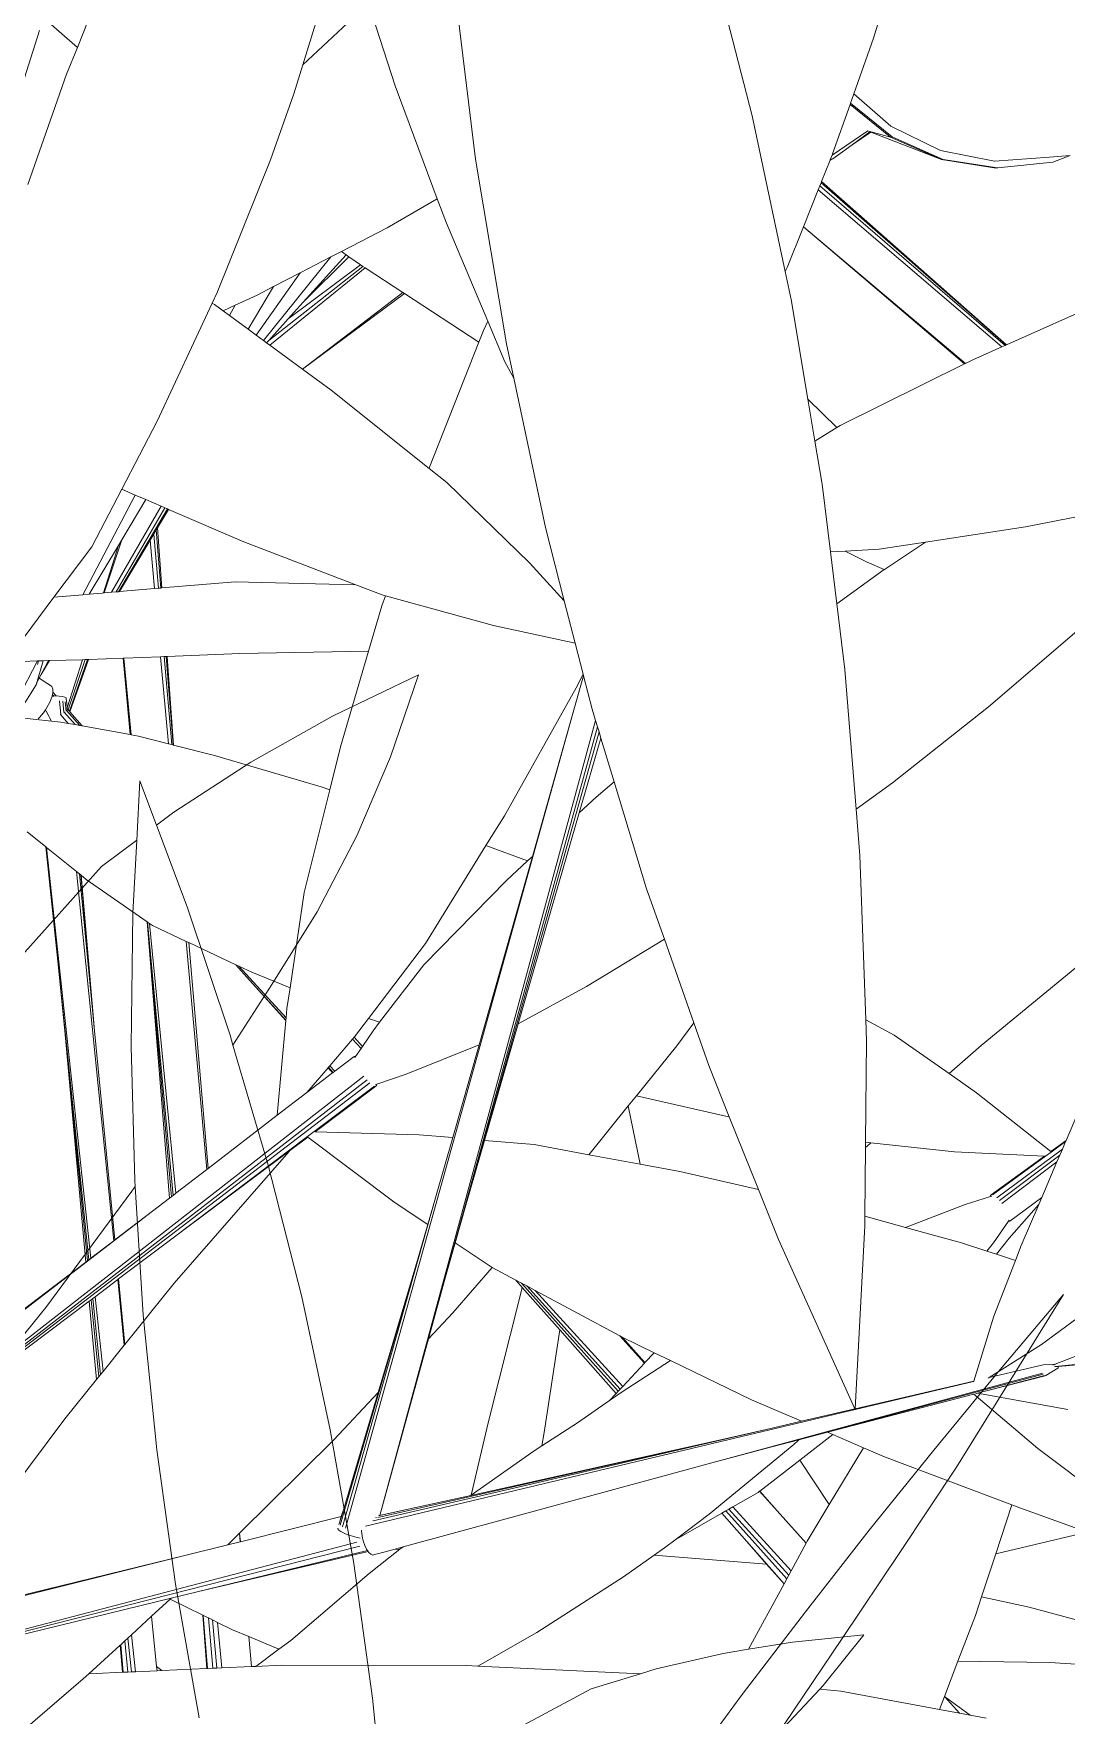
# Model space of a CAD drawing. Header units: millimetres. Extents: x 18 to 174501, y 22 to 24571.
# Drawn here: x 22362 to 22470.7, y 5864.1 to 6041.1 of the extents above; entities that cross this region are included whole.
import ezdxf

# ---------------------------------------------------------------- set-up
doc = ezdxf.new("R2010")
doc.units = ezdxf.units.MM
doc.header["$MEASUREMENT"] = 0
doc.layers.add('Edges', color=7, linetype='Continuous', lineweight=18)

# ---------------------------------------------------------------- blocks, each defined once
blk = doc.blocks.new('BAMBOOPLAN')
at = {"layer": 'Edges'}
for p, q in [((-0.8559, 13.1692), (-0.9579, 13.068)), ((-0.8559, 13.1692), (-0.8553, 13.0391)), ((-0.9579, 13.068), (-1.0515, 12.9628)), ((-0.8553, 13.0391), (-0.8646, 12.9102)), ((-1.0515, 12.9628), (-1.1363, 12.8538)), ((-0.8646, 12.9102), (-0.8837, 12.7826)), ((-1.2001, 12.8817), (-1.1753, 12.796)), ((-1.2001, 12.8817), (-1.1545, 12.8268)), ((-1.1363, 12.8538), (-1.1545, 12.8268)), ((-1.1545, 12.8268), (-1.0708, 12.7259)), ((-1.1753, 12.796), (-1.2122, 12.7413)), ((-1.1753, 12.796), (-1.1448, 12.6904)), ((-0.8837, 12.7826), (-0.9125, 12.6568)), ((-1.2122, 12.7413), (-1.2841, 12.5703)), ((-1.0708, 12.7259), (-0.947, 12.5647)), ((-1.1448, 12.6904), (-1.0817, 12.5001)), ((-0.9125, 12.6568), (-0.9379, 12.5518)), ((0.2975, 12.3068), (0.3646, 12.6047)), ((0.3646, 12.6047), (0.3099, 12.4635)), ((-0.947, 12.5647), (-0.9379, 12.5518)), ((-0.9379, 12.5518), (-0.8289, 12.3985)), ((-1.0817, 12.5001), (-1.011, 12.3112)), ((0.3099, 12.4635), (0.2564, 12.32)), ((-0.8289, 12.3985), (-0.7168, 12.2278)), ((0.2564, 12.32), (0.2042, 12.1744)), ((-1.01, 12.2949), (-1.0751, 12.0874)), ((-1.011, 12.3112), (-1.0076, 12.303)), ((-1.0076, 12.303), (-1.01, 12.2949)), ((-1.0076, 12.303), (-0.9329, 12.1242)), ((0.2975, 12.3068), (0.2585, 12.1577)), ((-0.7168, 12.2278), (-0.611, 12.0529)), ((0.2042, 12.1744), (0.1535, 12.0272)), ((0.2585, 12.1577), (0.2189, 12.0075)), ((-0.9329, 12.1242), (-0.8475, 11.9396)), ((-1.0751, 12.0874), (-1.1162, 11.9745)), ((-0.611, 12.0529), (-0.5118, 11.8743)), ((0.1535, 12.0272), (0.1044, 11.8786)), ((0.2189, 12.0075), (0.1787, 11.8566)), ((-0.8475, 11.9396), (-0.7551, 11.7577)), ((-0.5118, 11.8743), (-0.4194, 11.6924)), ((0.1044, 11.8786), (0.057, 11.729)), ((-0.7551, 11.7577), (-0.6558, 11.5791)), ((-0.4194, 11.6924), (-0.334, 11.5077)), ((4.5344, -0.2696), (4.5375, -0.3617)), ((4.4034, -0.5315), (4.2765, -0.3395)), ((4.5375, -0.3617), (4.5368, -0.4501)), ((4.5368, -0.4521), (4.5367, -0.4653)), ((4.5368, -0.4501), (4.6055, -0.478)), ((4.5368, -0.4501), (4.5368, -0.4521)), ((4.7699, -0.4767), (4.846, -0.4442)), ((4.7779, -0.485), (4.8533, -0.4495)), ((4.846, -0.4442), (4.8743, -0.4317)), ((4.8533, -0.4495), (4.8743, -0.4317)), ((4.0315, -0.7287), (3.908, -0.4764)), ((4.5367, -0.4671), (4.5361, -0.5459)), ((4.5367, -0.4653), (4.6127, -0.4927)), ((4.5367, -0.4653), (4.5367, -0.4671)), ((4.5367, -0.4671), (4.6104, -0.4937)), ((4.6055, -0.478), (4.6878, -0.4883)), ((4.6878, -0.4883), (4.7699, -0.4767)), ((4.7699, -0.4767), (4.7692, -0.477)), ((4.536, -0.5482), (4.5748, -0.4963)), ((4.5593, -0.5236), (4.5797, -0.4965)), ((4.5593, -0.5236), (4.5781, -0.4966)), ((4.5748, -0.4963), (4.5785, -0.4961)), ((4.5782, -0.4965), (4.5748, -0.4963)), ((4.5781, -0.4966), (4.5783, -0.4965)), ((4.5781, -0.4966), (4.5782, -0.4965)), ((4.5782, -0.4965), (4.5785, -0.4961)), ((4.5783, -0.4965), (4.5782, -0.4965)), ((4.5783, -0.4965), (4.579, -0.496)), ((4.5797, -0.4965), (4.5783, -0.4965)), ((4.5785, -0.4961), (4.579, -0.496)), ((4.579, -0.496), (4.5801, -0.496)), ((4.5797, -0.4965), (4.5801, -0.496)), ((4.6935, -0.5007), (4.5797, -0.4965)), ((4.5801, -0.496), (4.6104, -0.4937)), ((4.6104, -0.4937), (4.6935, -0.5007)), ((4.6127, -0.4927), (4.6958, -0.4998)), ((4.6935, -0.5007), (4.7755, -0.486)), ((4.6958, -0.4998), (4.7774, -0.4851)), ((4.7755, -0.486), (4.7779, -0.485)), ((4.7755, -0.486), (4.7774, -0.4851)), ((4.7774, -0.4851), (4.7779, -0.485)), ((4.5388, -0.5532), (4.5593, -0.5236)), ((4.5267, -0.7365), (4.4034, -0.5315)), ((4.536, -0.5482), (4.5356, -0.5558)), ((4.5356, -0.5558), (4.5378, -0.554)), ((4.5356, -0.5564), (4.5368, -0.5554)), ((4.5356, -0.5558), (4.5356, -0.5564)), ((4.5361, -0.5459), (4.536, -0.5482)), ((4.5368, -0.5554), (4.5378, -0.554)), ((4.5378, -0.554), (4.5388, -0.5532)), ((3.8029, -0.5601), (3.8811, -0.664)), ((4.5356, -0.5564), (4.534, -0.5906)), ((3.7396, -0.6793), (3.7374, -0.6064)), ((3.7396, -0.6793), (3.7878, -0.5885)), ((4.5333, -0.6043), (4.5305, -0.6639)), ((4.5336, -0.5976), (4.5333, -0.6043)), ((4.8713, -0.7373), (4.5333, -0.6043)), ((4.5339, -0.593), (4.5336, -0.5976)), ((4.8753, -0.7336), (4.5336, -0.5976)), ((4.534, -0.5906), (4.5339, -0.593)), ((4.5339, -0.593), (4.8766, -0.7324)), ((4.534, -0.5906), (4.877, -0.732)), ((4.9959, -0.621), (4.877, -0.732)), ((3.7409, -0.7249), (3.7396, -0.6793)), ((3.8811, -0.664), (3.9964, -0.8037)), ((4.5304, -0.6642), (4.5273, -0.7296)), ((4.5305, -0.6639), (4.5304, -0.6642)), ((4.5304, -0.6642), (4.8267, -0.7798)), ((4.5305, -0.6639), (4.8279, -0.7785)), ((3.4109, -0.7652), (3.414, -0.7011)), ((3.7402, -0.8301), (3.7409, -0.7249)), ((4.166, -0.976), (4.0315, -0.7287)), ((4.5273, -0.7296), (4.5267, -0.7365)), ((4.8766, -0.7324), (4.8753, -0.7336)), ((4.877, -0.732), (4.8766, -0.7324)), ((3.3481, -0.7398), (3.4109, -0.7652)), ((4.5486, -0.7731), (4.5267, -0.7365)), ((4.8713, -0.7373), (4.8363, -0.77)), ((4.8753, -0.7336), (4.8713, -0.7373)), ((3.3486, -0.7594), (3.3538, -0.9725)), ((3.4087, -0.8086), (3.4109, -0.7652)), ((4.6214, -0.9069), (4.5486, -0.7731)), ((4.8267, -0.7798), (4.68, -0.9286)), ((4.8279, -0.7785), (4.8267, -0.7798)), ((4.8363, -0.77), (4.8279, -0.7785)), ((3.4076, -0.984), (3.4087, -0.8086)), ((3.9393, -0.8695), (3.9964, -0.8037)), ((3.9964, -0.8037), (4.0214, -0.834)), ((3.7296, -1.0451), (3.7402, -0.8301)), ((4.0214, -0.834), (4.128, -0.9527)), ((3.8859, -0.9256), (3.9393, -0.8695)), ((5.181, -0.8727), (4.9931, -0.9815)), ((4.6214, -0.9069), (4.6765, -0.9329)), ((4.652, -0.9631), (4.6214, -0.9069)), ((3.8435, -1.0473), (3.9199, -0.9352)), ((3.8943, -0.928), (3.8566, -1.0166)), ((3.8992, -0.9294), (3.8566, -1.0166)), ((3.8738, -0.9383), (3.8859, -0.9256)), ((3.8859, -0.9256), (3.8943, -0.928)), ((3.8943, -0.928), (3.8992, -0.9294)), ((3.8992, -0.9294), (3.912, -0.9332)), ((3.912, -0.9332), (3.9199, -0.9352)), ((3.9199, -0.9352), (3.924, -0.9362)), ((4.6765, -0.9329), (4.652, -0.9631)), ((4.68, -0.9286), (4.6765, -0.9329)), ((3.8738, -0.9383), (3.8192, -1.0904)), ((3.924, -0.9362), (3.8263, -1.0877)), ((3.9278, -0.9372), (3.8304, -1.0938)), ((3.8377, -0.9763), (3.8738, -0.9383)), ((3.8882, -1.1118), (3.9932, -0.9537)), ((3.8884, -1.1118), (3.9962, -0.9544)), ((3.924, -0.9362), (3.9278, -0.9372)), ((3.9278, -0.9372), (3.9932, -0.9537)), ((3.9932, -0.9537), (3.9962, -0.9544)), ((3.9962, -0.9544), (4.1258, -0.9872)), ((4.128, -0.9527), (4.1266, -0.9685)), ((4.128, -0.9527), (4.1724, -1.0022)), ((3.8377, -0.9763), (3.8058, -1.0862)), ((3.8067, -1.0089), (3.8377, -0.9763)), ((4.1266, -0.9685), (4.1258, -0.9872)), ((4.1932, -1.0213), (4.166, -0.976)), ((4.6832, -1.0204), (4.652, -0.9631)), ((4.9931, -0.9815), (4.8585, -1.0522)), ((3.7876, -1.029), (3.8067, -1.0089)), ((3.7914, -1.0817), (3.8067, -1.0089)), ((4.1258, -0.9872), (4.117, -1.189)), ((4.1724, -1.0022), (4.1932, -1.0213)), ((3.7613, -1.0542), (3.7876, -1.029)), ((3.8566, -1.0166), (3.8435, -1.0473)), ((4.3112, -1.2177), (4.1932, -1.0213)), ((4.7283, -1.1126), (4.6832, -1.0204)), ((3.7278, -1.0622), (3.7296, -1.0451)), ((3.747, -1.068), (3.7613, -1.0542)), ((3.7587, -1.0716), (3.7613, -1.0542)), ((3.8435, -1.0473), (3.8263, -1.0877)), ((4.8585, -1.0522), (4.796, -1.085)), ((4.8585, -1.0522), (4.8137, -1.111)), ((3.7075, -1.2572), (3.7278, -1.0622)), ((3.7278, -1.0622), (3.7318, -1.0632)), ((3.7318, -1.0632), (3.747, -1.068)), ((3.747, -1.068), (3.7587, -1.0716)), ((3.7587, -1.0716), (3.7914, -1.0817)), ((3.7914, -1.0817), (3.8058, -1.0862)), ((3.8058, -1.0862), (3.8192, -1.0904)), ((4.796, -1.085), (4.7487, -1.1043)), ((3.8192, -1.0904), (3.8245, -1.092)), ((3.8263, -1.0877), (3.8245, -1.092)), ((3.8245, -1.092), (3.8304, -1.0938)), ((3.8304, -1.0938), (3.8882, -1.1118)), ((3.8882, -1.1118), (3.8884, -1.1118)), ((3.8884, -1.1118), (3.9392, -1.1276)), ((4.7487, -1.1043), (4.7283, -1.1126)), ((4.7487, -1.1043), (4.7855, -1.1091)), ((4.8134, -1.1115), (4.763, -1.1836)), ((4.7855, -1.1091), (4.8134, -1.1115)), ((4.8137, -1.111), (4.8134, -1.1115)), ((5.1217, -1.0965), (5.029, -1.2551)), ((3.9392, -1.1276), (4.117, -1.1909)), ((4.763, -1.1836), (4.7283, -1.1126)), ((4.8066, -1.2728), (4.763, -1.1836)), ((4.117, -1.189), (4.117, -1.1909)), ((4.117, -1.1909), (4.1489, -1.2023)), ((4.1489, -1.2023), (4.306, -1.276)), ((4.3742, -1.313), (4.3112, -1.2177)), ((3.6904, -1.3713), (3.7075, -1.2572)), ((5.029, -1.2551), (4.9295, -1.4104)), ((4.306, -1.276), (4.3742, -1.313)), ((4.8909, -1.4656), (4.8066, -1.2728)), ((4.4103, -1.3675), (4.3742, -1.313)), ((3.676, -1.4676), (3.6904, -1.3713)), ((3.6872, -1.5402), (3.7127, -1.373)), ((3.6904, -1.3713), (3.7127, -1.373)), ((3.7127, -1.373), (3.7298, -1.3742)), ((3.7153, -1.4432), (3.7298, -1.3742)), ((3.7266, -1.5226), (3.7549, -1.3761)), ((3.7298, -1.3742), (3.7549, -1.3761)), ((3.7328, -1.5199), (3.7611, -1.3766)), ((3.765, -1.3769), (3.736, -1.5185)), ((3.7549, -1.3761), (3.7611, -1.3766)), ((3.7669, -1.377), (3.7603, -1.4086)), ((3.7611, -1.3766), (3.765, -1.3769)), ((3.765, -1.3769), (3.7669, -1.377)), ((3.7669, -1.377), (3.89, -1.3863)), ((3.89, -1.3863), (4.0702, -1.3922)), ((4.1173, -1.3933), (4.2857, -1.3826)), ((4.2857, -1.3826), (4.4103, -1.3675)), ((4.4368, -1.4077), (4.4103, -1.3675)), ((3.7595, -1.4122), (3.758, -1.4192)), ((3.7603, -1.4086), (3.7595, -1.4122)), ((3.7595, -1.4122), (3.7945, -1.4925)), ((3.7603, -1.4086), (3.7961, -1.4918)), ((3.8972, -1.447), (4.0702, -1.3922)), ((4.0702, -1.3922), (4.1126, -1.3936)), ((4.1126, -1.3936), (4.1173, -1.3933)), ((4.1173, -1.3933), (4.1173, -1.4096)), ((4.1173, -1.4096), (4.1206, -1.4804)), ((4.4368, -1.4077), (4.4337, -1.4307)), ((4.4382, -1.4098), (4.4368, -1.4077)), ((4.4382, -1.4098), (4.4412, -1.4595)), ((4.4668, -1.453), (4.4382, -1.4098)), ((4.9295, -1.4104), (4.8909, -1.4656)), ((3.7558, -1.4297), (3.7373, -1.5179)), ((3.758, -1.4192), (3.7558, -1.4297)), ((3.7858, -1.4964), (3.7558, -1.4297)), ((3.7912, -1.494), (3.758, -1.4192)), ((4.4337, -1.4307), (4.3944, -1.6475)), ((3.6957, -1.5364), (3.7133, -1.4527)), ((3.7133, -1.4527), (3.7153, -1.4432)), ((3.7153, -1.5276), (3.7133, -1.4527)), ((3.7163, -1.5272), (3.7153, -1.4432)), ((3.7961, -1.4918), (3.8972, -1.447)), ((4.4412, -1.4595), (4.518, -2.7382)), ((4.4412, -1.4595), (4.4542, -1.6919)), ((4.4773, -1.4675), (4.4668, -1.453)), ((4.9188, -1.5296), (4.8909, -1.4656)), ((3.6472, -1.558), (3.676, -1.4676)), ((3.939, -1.5468), (4.1206, -1.4804)), ((4.1206, -1.4804), (4.1277, -1.6298)), ((4.5604, -2.7033), (4.4773, -1.4675)), ((4.4831, -1.4755), (4.4773, -1.4675)), ((4.537, -2.3317), (4.4831, -1.4755)), ((4.4877, -1.4819), (4.4831, -1.4755)), ((4.5303, -2.2164), (4.4877, -1.4819)), ((4.4934, -1.4898), (4.4877, -1.4819)), ((4.4934, -1.4898), (4.4994, -1.6069)), ((4.5338, -1.5454), (4.4934, -1.4898)), ((3.7373, -1.5179), (3.7858, -1.4964)), ((3.7858, -1.4964), (3.7912, -1.494)), ((3.7912, -1.494), (3.7945, -1.4925)), ((3.7945, -1.4925), (3.7961, -1.4918)), ((3.6472, -1.558), (3.6872, -1.5402)), ((3.6872, -1.5402), (3.6957, -1.5364)), ((3.6957, -1.5364), (3.7137, -1.5284)), ((3.7137, -1.5284), (3.7153, -1.5276)), ((3.7153, -1.5276), (3.7163, -1.5272)), ((3.7163, -1.5272), (3.7266, -1.5226)), ((3.7266, -1.5226), (3.7328, -1.5199)), ((3.7328, -1.5199), (3.736, -1.5185)), ((3.736, -1.5185), (3.7373, -1.5179)), ((5.0078, -1.7603), (4.9188, -1.5296)), ((3.6185, -1.648), (3.6472, -1.558)), ((3.8369, -1.5868), (3.939, -1.5468)), ((4.5338, -1.5454), (4.5156, -1.5764)), ((4.6323, -1.6815), (4.5338, -1.5454)), ((5.1844, -1.7402), (5.3029, -1.5473)), ((3.7764, -1.6104), (3.8279, -1.5903)), ((3.8279, -1.5903), (3.8331, -1.5882)), ((3.8817, -1.7101), (3.8279, -1.5903)), ((3.8331, -1.5882), (3.8357, -1.5872)), ((3.887, -1.7096), (3.8331, -1.5882)), ((3.8357, -1.5872), (3.8369, -1.5868)), ((3.8357, -1.5872), (3.889, -1.7095)), ((3.8369, -1.5868), (3.8896, -1.7094)), ((4.5156, -1.5764), (4.4994, -1.6069)), ((3.7517, -1.6201), (3.7755, -1.6108)), ((3.7755, -1.6108), (3.7764, -1.6104)), ((3.7755, -1.6108), (3.8229, -1.7157)), ((3.7764, -1.6104), (3.8245, -1.7155)), ((4.4994, -1.6069), (4.5161, -1.9367)), ((5.3672, -1.6171), (5.3518, -1.8338)), ((3.6718, -1.6503), (3.7181, -1.6328)), ((3.7181, -1.6328), (3.7219, -1.6313)), ((3.7201, -1.7087), (3.7181, -1.6328)), ((3.7219, -1.6313), (3.7253, -1.6301)), ((3.7223, -1.7109), (3.7219, -1.6313)), ((3.7253, -1.6301), (3.7249, -1.7124)), ((3.7253, -1.6301), (3.7268, -1.6295)), ((3.7268, -1.6295), (3.7258, -1.7129)), ((3.7268, -1.6295), (3.7517, -1.6201)), ((4.1277, -1.6298), (4.1335, -1.6963)), ((3.6548, -1.6566), (3.5947, -2.0664)), ((3.634, -1.6645), (3.6548, -1.6566)), ((3.6548, -1.6566), (3.6565, -1.656)), ((3.6565, -1.656), (3.6628, -1.6537)), ((3.6566, -1.6619), (3.6565, -1.656)), ((3.6628, -1.6537), (3.6629, -1.6536)), ((3.6646, -1.6911), (3.6628, -1.6537)), ((3.6629, -1.6536), (3.6703, -1.6508)), ((3.6646, -1.6881), (3.6629, -1.6536)), ((3.6668, -1.6741), (3.6718, -1.6503)), ((3.6668, -1.6741), (3.6703, -1.6508)), ((3.6703, -1.6508), (3.6718, -1.6503)), ((4.3944, -1.6475), (4.3828, -1.6989)), ((3.6545, -1.736), (3.6646, -1.6911)), ((3.6646, -1.6881), (3.6658, -1.6805)), ((3.6646, -1.6881), (3.6646, -1.6911)), ((3.6658, -1.6805), (3.6668, -1.6741)), ((3.6789, -1.6835), (3.6658, -1.6805)), ((3.6822, -1.6843), (3.6789, -1.6835)), ((3.6822, -1.6843), (3.6881, -1.6859)), ((3.6907, -1.689), (3.6881, -1.6859)), ((3.6922, -1.6936), (3.6907, -1.689)), ((3.6987, -1.6972), (3.6922, -1.6936)), ((3.6924, -1.6942), (3.6922, -1.6936)), ((4.4542, -1.6919), (4.4496, -1.7005)), ((4.4542, -1.6919), (4.4707, -1.9856)), ((4.6822, -1.7444), (4.6323, -1.6815)), ((3.6902, -1.7224), (3.6912, -1.7183)), ((3.6912, -1.7183), (3.6927, -1.7094)), ((3.6929, -1.6993), (3.6924, -1.6942)), ((3.6927, -1.7094), (3.6931, -1.7012)), ((3.6954, -1.6984), (3.6929, -1.6993)), ((3.6931, -1.7012), (3.6929, -1.6993)), ((3.6943, -1.6977), (3.6954, -1.6984)), ((3.697, -1.6978), (3.6954, -1.6984)), ((3.6985, -1.6973), (3.697, -1.6978)), ((3.6971, -1.6965), (3.6985, -1.6973)), ((3.6987, -1.6972), (3.6985, -1.6973)), ((3.7028, -1.6959), (3.6987, -1.6972)), ((3.7078, -1.6947), (3.7028, -1.6959)), ((3.7145, -1.7213), (3.7058, -1.7025)), ((3.7116, -1.6944), (3.7078, -1.6947)), ((3.7177, -1.7164), (3.7108, -1.7013)), ((3.7139, -1.6948), (3.7116, -1.6944)), ((3.7145, -1.6961), (3.7139, -1.6948)), ((3.7175, -1.7027), (3.7145, -1.6961)), ((3.7146, -1.701), (3.7203, -1.7137)), ((3.7169, -1.7015), (3.7206, -1.71)), ((3.7175, -1.7027), (3.7201, -1.7087)), ((3.7181, -1.7165), (3.7177, -1.7163)), ((3.7179, -1.7168), (3.7177, -1.7164)), ((3.7398, -1.7286), (3.7181, -1.7165)), ((3.7201, -1.7087), (3.7206, -1.71)), ((3.7203, -1.7125), (3.7205, -1.7126)), ((3.7203, -1.7137), (3.7204, -1.714)), ((3.7205, -1.7126), (3.7467, -1.7276)), ((3.7207, -1.71), (3.7206, -1.71)), ((3.7208, -1.7104), (3.7207, -1.71)), ((3.7207, -1.71), (3.7223, -1.7109)), ((3.7208, -1.7104), (3.7214, -1.7117)), ((3.7223, -1.7109), (3.7236, -1.7117)), ((3.7236, -1.7117), (3.7249, -1.7124)), ((3.7249, -1.7124), (3.7258, -1.7129)), ((3.7258, -1.7129), (3.7503, -1.727)), ((3.7503, -1.727), (3.8229, -1.7157)), ((3.8229, -1.7157), (3.8245, -1.7155)), ((3.8245, -1.7155), (3.8352, -1.7138)), ((3.8352, -1.7138), (3.8817, -1.7101)), ((3.8817, -1.7101), (3.887, -1.7096)), ((3.887, -1.7096), (3.889, -1.7095)), ((3.889, -1.7095), (3.8896, -1.7094)), ((3.8896, -1.7094), (3.9527, -1.7043)), ((3.9527, -1.7043), (4.12, -1.6962)), ((4.12, -1.6962), (4.1335, -1.6963)), ((4.1335, -1.6963), (4.1476, -1.855)), ((4.3828, -1.6989), (4.3448, -1.8681)), ((4.3828, -1.6989), (4.4496, -1.7005)), ((4.4496, -1.7005), (4.4293, -1.7388)), ((3.6503, -1.7476), (3.7043, -1.7352)), ((3.6844, -1.7385), (3.6857, -1.7359)), ((3.6857, -1.7359), (3.6889, -1.7274)), ((3.6889, -1.7274), (3.6902, -1.7224)), ((3.6917, -1.7236), (3.6902, -1.7224)), ((3.6985, -1.7296), (3.6917, -1.7236)), ((3.7007, -1.7317), (3.6985, -1.7296)), ((3.7043, -1.7352), (3.7007, -1.7317)), ((3.7043, -1.7352), (3.7184, -1.732)), ((3.7138, -1.7216), (3.7134, -1.7214)), ((3.7294, -1.7303), (3.7138, -1.7216)), ((3.7146, -1.7214), (3.7145, -1.7213)), ((3.7184, -1.732), (3.7294, -1.7303)), ((3.7294, -1.7303), (3.7398, -1.7286)), ((3.7398, -1.7286), (3.7467, -1.7276)), ((3.7467, -1.7276), (3.7503, -1.727)), ((4.4293, -1.7388), (4.3533, -1.899)), ((4.6822, -1.7444), (4.595, -1.8498)), ((4.7652, -1.8492), (4.6822, -1.7444)), ((5.1528, -1.796), (5.1844, -1.7402)), ((5.0078, -1.7603), (5.0559, -1.7683)), ((5.0193, -1.7901), (5.0078, -1.7603)), ((5.0559, -1.7683), (5.1528, -1.796)), ((5.0678, -1.9345), (5.0193, -1.7901)), ((5.1528, -1.796), (5.2009, -1.8098)), ((5.2009, -1.8098), (5.3356, -1.857)), ((5.3356, -1.857), (5.3518, -1.8338)), ((5.3365, -1.8573), (5.3517, -1.8354)), ((5.3517, -1.8354), (5.3508, -1.8477)), ((5.3518, -1.8338), (5.3517, -1.8354)), ((4.1476, -1.855), (4.1742, -1.9973)), ((4.3448, -1.8681), (4.3007, -2.0026)), ((4.595, -1.8498), (4.5161, -1.9367)), ((4.7521, -1.8902), (4.7652, -1.8492)), ((4.8074, -1.9025), (4.7652, -1.8492)), ((5.1989, -1.9044), (5.3288, -1.8666)), ((5.2721, -1.9474), (5.3288, -1.8666)), ((5.2741, -1.947), (5.3303, -1.8662)), ((5.3508, -1.8477), (5.2815, -1.949)), ((5.3502, -1.8573), (5.2864, -1.9514)), ((5.3493, -1.8685), (5.2916, -1.9545)), ((5.3288, -1.8666), (5.3303, -1.8662)), ((5.3303, -1.8662), (5.3365, -1.8573)), ((5.3356, -1.857), (5.3365, -1.8573)), ((5.3493, -1.8685), (5.3452, -1.9264)), ((5.3502, -1.8573), (5.3493, -1.8685)), ((5.3508, -1.8477), (5.3502, -1.8573)), ((4.7193, -1.9808), (4.7521, -1.8902)), ((3.724, -1.9045), (3.7583, -1.9168)), ((3.7583, -1.9168), (3.8311, -2.0732)), ((3.7583, -1.9168), (3.7595, -1.9172)), ((3.7595, -1.9172), (4.0238, -2.4792)), ((3.7595, -1.9172), (3.814, -1.9368)), ((4.3533, -1.899), (4.3184, -2.0022)), ((4.8616, -1.9652), (4.8074, -1.9025)), ((5.0756, -1.9327), (5.1989, -1.9044)), ((4.0478, -2.4431), (3.814, -1.9368)), ((3.814, -1.9368), (3.8192, -1.9387)), ((3.9176, -2.1541), (3.8192, -1.9387)), ((3.8192, -1.9387), (3.8214, -1.9395)), ((3.8214, -1.9395), (3.8743, -2.0575)), ((3.8214, -1.9395), (3.8223, -1.9398)), ((3.8223, -1.9398), (3.8743, -2.0575)), ((3.8223, -1.9398), (3.8314, -1.9431)), ((3.8314, -1.9431), (3.9388, -1.9736)), ((4.5161, -1.9367), (4.5254, -2.1187)), ((5.0678, -1.9345), (5.0756, -1.9327)), ((5.0703, -1.9421), (5.0678, -1.9345)), ((5.0703, -1.9421), (5.0718, -1.9394)), ((5.1031, -2.0397), (5.0703, -1.9421)), ((5.0718, -1.9394), (5.0756, -1.9327)), ((5.3114, -1.9759), (5.3452, -1.9264)), ((5.3188, -2.0003), (5.3443, -1.938)), ((5.3443, -1.938), (5.3395, -2.005)), ((5.3452, -1.9264), (5.3443, -1.938)), ((4.7193, -1.9808), (4.8582, -1.9656)), ((4.8582, -1.9656), (4.8616, -1.9652)), ((4.9387, -2.0544), (4.8616, -1.9652)), ((5.2398, -1.9741), (5.2718, -1.9505)), ((5.2721, -1.9474), (5.2714, -1.9488)), ((5.2714, -1.9488), (5.2718, -1.9505)), ((5.2718, -1.9505), (5.2735, -1.9493)), ((3.9388, -1.9736), (4.108, -2.3524)), ((4.106, -2.3554), (3.9388, -1.9736)), ((3.9388, -1.9736), (3.9397, -1.9739)), ((3.9388, -1.9736), (3.9388, -1.9736)), ((3.9397, -1.9739), (4.1098, -2.3497)), ((3.9397, -1.9739), (3.9432, -1.9748)), ((3.9432, -1.9748), (4.1127, -2.3452)), ((3.9432, -1.9748), (3.9482, -1.9763)), ((3.9482, -1.9763), (4.0039, -1.9823)), ((4.145, -2.2963), (4.0039, -1.9823)), ((4.0039, -1.9823), (4.0083, -1.9827)), ((4.1466, -2.294), (4.0083, -1.9827)), ((4.0083, -1.9827), (4.0857, -1.9911)), ((4.0857, -1.9911), (4.113, -2.0061)), ((4.0857, -1.9911), (4.0909, -1.9916)), ((4.0909, -1.9916), (4.1834, -2.0419)), ((4.0909, -1.9916), (4.1125, -1.9939)), ((4.1125, -1.9939), (4.1742, -1.9973)), ((4.1742, -1.9973), (4.1799, -2.0281)), ((4.4707, -1.9856), (4.3816, -2.0632)), ((4.4707, -1.9856), (4.4788, -2.1304)), ((4.7127, -1.9992), (4.7193, -1.9808)), ((5.1663, -2.0358), (5.2398, -1.9741)), ((5.2987, -2.0149), (5.3096, -1.9763)), ((5.3096, -1.9763), (5.3101, -1.9746)), ((5.3096, -1.9763), (5.3114, -1.9759)), ((4.113, -2.0061), (4.1843, -2.0457)), ((4.113, -2.0061), (4.1842, -2.0452)), ((4.3007, -2.0026), (4.2899, -2.0354)), ((4.3007, -2.0026), (4.3184, -2.0022)), ((4.3133, -2.0175), (4.3059, -2.0449)), ((4.3184, -2.0022), (4.3133, -2.0175)), ((4.6806, -2.0881), (4.7127, -1.9992)), ((4.7583, -2.0764), (4.7127, -1.9992)), ((5.2936, -2.0297), (5.2987, -2.0149)), ((5.3088, -2.0295), (5.3188, -2.0003)), ((5.3395, -2.005), (5.3387, -2.029)), ((4.1799, -2.0281), (4.1834, -2.0419)), ((4.1834, -2.0419), (4.1842, -2.0452)), ((4.1842, -2.0452), (4.1843, -2.0457)), ((4.1843, -2.0457), (4.2186, -2.1847)), ((4.2882, -2.0395), (4.269, -2.0885)), ((4.2897, -2.0359), (4.2882, -2.0395)), ((4.3048, -2.0487), (4.2882, -2.0395)), ((4.2899, -2.0354), (4.2897, -2.0359)), ((4.3059, -2.0449), (4.2897, -2.0359)), ((4.3059, -2.0449), (4.3048, -2.0487)), ((5.1663, -2.0358), (5.1031, -2.0397)), ((5.1079, -2.0538), (5.1031, -2.0397)), ((5.2533, -2.0304), (5.1663, -2.0358)), ((5.2936, -2.0297), (5.2533, -2.0304)), ((5.3088, -2.0295), (5.2936, -2.0297)), ((5.3387, -2.029), (5.3088, -2.0295)), ((5.3387, -2.029), (5.3355, -2.1185)), ((5.4857, -2.0353), (5.417, -2.1354)), ((3.8311, -2.0732), (4.0215, -2.4826)), ((3.8311, -2.0732), (3.8774, -2.174)), ((3.8743, -2.0575), (3.9176, -2.1541)), ((4.2988, -2.0633), (4.2786, -2.0938)), ((4.2988, -2.0633), (4.301, -2.0629)), ((4.301, -2.0629), (4.3006, -2.0645)), ((4.3048, -2.0487), (4.301, -2.0629)), ((4.3816, -2.0632), (4.3446, -2.0917)), ((4.818, -2.0674), (4.7583, -2.0764)), ((4.9387, -2.0544), (4.818, -2.0674)), ((4.9916, -2.1155), (4.9387, -2.0544)), ((5.1839, -2.3183), (5.1079, -2.0538)), ((3.7039, -3.039), (4.3226, -2.0866)), ((3.7045, -3.042), (4.3287, -2.0901)), ((3.7057, -3.0412), (4.3342, -2.0929)), ((4.2675, -2.0922), (4.2496, -2.1378)), ((4.2764, -2.0972), (4.2496, -2.1378)), ((4.2676, -2.092), (4.2675, -2.0922)), ((4.2764, -2.0972), (4.2675, -2.0922)), ((4.2679, -2.0912), (4.2676, -2.092)), ((4.2676, -2.092), (4.2765, -2.097)), ((4.269, -2.0885), (4.2679, -2.0912)), ((4.2679, -2.0912), (4.277, -2.0962)), ((4.269, -2.0885), (4.2786, -2.0938)), ((4.2765, -2.097), (4.2764, -2.0972)), ((4.277, -2.0962), (4.2765, -2.097)), ((4.2786, -2.0938), (4.277, -2.0962)), ((4.3424, -2.0954), (4.2788, -2.1899)), ((4.3445, -2.0951), (4.2804, -2.1894)), ((4.3446, -2.0917), (4.343, -2.0929)), ((4.3445, -2.0951), (4.3451, -2.0936)), ((4.3451, -2.0936), (4.3446, -2.0917)), ((4.6806, -2.0881), (4.5978, -2.1005)), ((4.7583, -2.0764), (4.6806, -2.0881)), ((4.5978, -2.1005), (4.5254, -2.1187)), ((4.5254, -2.1187), (4.5303, -2.2164)), ((5.1832, -2.3187), (4.9916, -2.1155)), ((5.3355, -2.1185), (5.3386, -2.2211)), ((5.4925, -2.1173), (5.4463, -2.157)), ((5.5705, -2.1029), (5.4474, -2.1603)), ((4.2496, -2.1378), (4.2186, -2.1847)), ((4.4296, -2.1428), (4.2804, -2.1894)), ((4.4788, -2.1304), (4.4296, -2.1428)), ((4.4788, -2.1304), (4.4838, -2.2205)), ((5.417, -2.1354), (5.359, -2.2083)), ((5.5039, -2.1352), (5.4512, -2.1588)), ((4.0184, -2.4872), (3.8774, -2.174)), ((3.8774, -2.174), (4.0201, -2.4847)), ((4.0489, -2.4415), (3.9176, -2.1541)), ((5.4292, -2.1637), (5.359, -2.2083)), ((5.4292, -2.1637), (5.4463, -2.157)), ((5.4303, -2.1635), (5.4302, -2.1636)), ((5.4385, -2.1776), (5.4518, -2.1615)), ((5.4441, -2.1588), (5.4434, -2.1595)), ((5.4463, -2.157), (5.445, -2.1581)), ((5.4512, -2.1588), (5.4466, -2.1609)), ((5.4514, -2.1593), (5.4512, -2.1588)), ((5.4517, -2.16), (5.4514, -2.1593)), ((5.4519, -2.1606), (5.4517, -2.16)), ((5.4518, -2.1615), (5.4519, -2.1611)), ((5.4519, -2.1611), (5.4519, -2.1606)), ((4.2186, -2.1847), (4.1466, -2.294)), ((4.2788, -2.1899), (4.2718, -2.2003)), ((4.2804, -2.1894), (4.2788, -2.1899)), ((5.0068, -2.4655), (5.4325, -2.1758)), ((5.0841, -2.4133), (5.434, -2.1771)), ((5.4377, -2.1782), (5.3631, -2.2273)), ((5.4367, -2.1783), (5.3631, -2.2273)), ((5.4377, -2.1782), (5.4385, -2.1776)), ((4.2718, -2.2003), (4.1322, -2.4077)), ((4.2728, -2.2006), (4.2535, -2.2291)), ((4.2728, -2.2006), (4.2718, -2.2003)), ((4.429, -2.2513), (4.2728, -2.2006)), ((4.4838, -2.2205), (4.5128, -2.7374)), ((4.4861, -2.2663), (4.4838, -2.2205)), ((4.534, -2.2788), (4.5303, -2.2164)), ((5.3386, -2.2211), (5.1839, -2.3183)), ((5.3386, -2.2213), (5.1842, -2.3194)), ((5.3386, -2.2211), (5.3386, -2.2213)), ((5.3386, -2.2213), (5.3386, -2.2221)), ((5.4863, -2.2151), (5.3498, -2.2362)), ((5.359, -2.2083), (5.3579, -2.2097)), ((4.2535, -2.2291), (4.1322, -2.4077)), ((4.1546, -2.4739), (4.2527, -2.231)), ((4.2527, -2.231), (4.2535, -2.2291)), ((5.345, -2.2394), (5.1559, -2.3654)), ((5.345, -2.2394), (5.3448, -2.2393)), ((5.4629, -2.2852), (5.345, -2.2394)), ((5.3498, -2.2362), (5.3473, -2.2379)), ((5.3631, -2.2273), (5.3498, -2.2362)), ((4.4861, -2.2663), (4.429, -2.2513)), ((4.4892, -2.3305), (4.4861, -2.2663)), ((4.145, -2.2963), (4.1127, -2.3452)), ((4.1466, -2.294), (4.145, -2.2963)), ((4.5968, -2.2953), (4.534, -2.2788)), ((4.537, -2.3317), (4.534, -2.2788)), ((4.565, -2.3795), (4.5988, -2.2956)), ((4.5988, -2.2956), (4.5968, -2.2953)), ((4.6384, -2.302), (4.5988, -2.2956)), ((5.5861, -2.3253), (5.4629, -2.2852)), ((5.184, -2.3196), (4.5454, -2.7255)), ((4.6512, -2.3092), (4.6384, -2.302)), ((4.6479, -2.3035), (4.6384, -2.302)), ((4.6479, -2.3035), (4.8385, -2.4095)), ((4.6568, -2.3049), (4.6479, -2.3035)), ((4.6517, -2.316), (4.6512, -2.3092)), ((4.7253, -2.3511), (4.6512, -2.3092)), ((4.6692, -2.5181), (4.6517, -2.316)), ((4.6568, -2.3049), (4.8401, -2.4058)), ((4.6708, -2.3072), (4.6568, -2.3049)), ((4.6708, -2.3072), (4.8424, -2.4006)), ((4.8134, -2.3302), (4.6708, -2.3072)), ((5.1832, -2.3187), (5.1138, -2.3624)), ((5.184, -2.3196), (5.1832, -2.3187)), ((5.1842, -2.3194), (5.1839, -2.3183)), ((5.1844, -2.32), (5.184, -2.3196)), ((5.1844, -2.32), (5.1842, -2.3194)), ((4.1098, -2.3497), (4.108, -2.3524)), ((4.1127, -2.3452), (4.1098, -2.3497)), ((4.509, -2.7363), (4.4892, -2.3305)), ((4.4979, -2.5294), (4.4892, -2.3305)), ((4.5431, -2.4283), (4.537, -2.3317)), ((4.7532, -2.5045), (4.7253, -2.3511)), ((4.8365, -2.414), (4.7253, -2.3511)), ((4.8619, -2.357), (4.8134, -2.3302)), ((4.8166, -2.3307), (4.8134, -2.3302)), ((4.8175, -2.3308), (4.8166, -2.3307)), ((4.8624, -2.3559), (4.8175, -2.3308)), ((4.8708, -2.3372), (4.8175, -2.3308)), ((4.8442, -2.4084), (4.8979, -2.3404)), ((4.8624, -2.3559), (4.8708, -2.3372)), ((4.8979, -2.3404), (4.8708, -2.3372)), ((5.0322, -2.3564), (4.8979, -2.3404)), ((4.106, -2.3554), (4.0884, -2.3821)), ((4.108, -2.3524), (4.106, -2.3554)), ((4.8424, -2.4006), (4.8619, -2.357)), ((4.8619, -2.357), (4.8624, -2.3559)), ((5.1138, -2.3624), (5.0322, -2.3564)), ((5.1138, -2.3624), (5.0768, -2.3856)), ((5.1559, -2.3654), (5.119, -2.3901)), ((5.1302, -2.4184), (5.1645, -2.3661)), ((5.1645, -2.3661), (5.1559, -2.3654)), ((5.2145, -2.3697), (5.1645, -2.3661)), ((5.1938, -2.4671), (5.2145, -2.3697)), ((5.249, -2.3723), (5.2145, -2.3697)), ((5.4536, -2.378), (5.249, -2.3723)), ((4.0884, -2.3821), (3.6912, -2.984)), ((4.0884, -2.3821), (4.0489, -2.4415)), ((4.5431, -2.4283), (4.565, -2.3795)), ((5.0768, -2.3856), (4.5536, -2.7142)), ((4.8401, -2.4058), (4.8424, -2.4006)), ((5.0058, -2.4296), (5.0768, -2.3856)), ((5.0279, -2.5395), (5.114, -2.3991)), ((5.119, -2.3901), (5.0841, -2.4133)), ((5.114, -2.3991), (5.119, -2.3901)), ((5.4663, -2.3783), (5.4536, -2.378)), ((5.4546, -2.4556), (5.4536, -2.378)), ((5.5739, -2.3797), (5.4546, -2.4556)), ((5.5739, -2.3797), (5.4663, -2.3783)), ((4.1322, -2.4077), (4.0734, -2.4951)), ((4.8305, -2.4273), (4.8442, -2.4084)), ((4.8305, -2.4273), (4.8365, -2.414)), ((4.8365, -2.414), (4.8385, -2.4095)), ((4.8385, -2.4095), (4.8401, -2.4058)), ((5.0068, -2.4655), (5.0841, -2.4133)), ((5.0885, -2.4822), (5.1302, -2.4184)), ((5.1938, -2.4671), (5.1302, -2.4184)), ((4.0478, -2.4431), (4.0238, -2.4792)), ((4.0489, -2.4415), (4.0478, -2.4431)), ((4.5604, -2.7033), (4.5431, -2.4283)), ((4.5586, -2.7068), (5.0058, -2.4296)), ((4.68, -2.6299), (5.0058, -2.4296)), ((4.7962, -2.4745), (4.8305, -2.4273)), ((4.1144, -2.585), (4.1546, -2.4739)), ((4.6091, -2.7362), (5.0068, -2.4655)), ((4.7566, -2.5248), (4.7962, -2.4745)), ((5.1805, -2.5302), (5.1938, -2.4671)), ((5.4555, -2.5236), (5.4546, -2.4556)), ((4.0184, -2.4872), (3.9137, -2.6445)), ((4.0201, -2.4847), (4.0184, -2.4872)), ((4.0215, -2.4826), (4.0201, -2.4847)), ((4.0238, -2.4792), (4.0215, -2.4826)), ((4.0724, -2.4965), (4.0486, -2.5319)), ((4.0734, -2.4951), (4.0724, -2.4965)), ((4.1139, -2.5864), (4.0724, -2.4965)), ((4.1144, -2.585), (4.0734, -2.4951)), ((5.0579, -2.5178), (5.0868, -2.4847)), ((5.0868, -2.4847), (5.0884, -2.4824)), ((5.0884, -2.4824), (5.0885, -2.4822)), ((5.123, -2.5015), (5.0884, -2.4824)), ((5.123, -2.5015), (5.0885, -2.4822)), ((5.18, -2.5331), (5.123, -2.5015)), ((5.7061, -2.5027), (5.5282, -2.5148)), ((4.6803, -2.6295), (4.6692, -2.5181)), ((4.7483, -2.5353), (4.7566, -2.5248)), ((4.7566, -2.5248), (4.7532, -2.5045)), ((5.0453, -2.5322), (5.0498, -2.527)), ((5.0498, -2.527), (5.0534, -2.523)), ((5.0498, -2.527), (5.1699, -2.5938)), ((5.0534, -2.523), (5.0579, -2.5178)), ((5.0534, -2.523), (5.1709, -2.5876)), ((5.0579, -2.5178), (5.1722, -2.58)), ((5.5282, -2.5148), (5.4555, -2.5236)), ((5.4559, -2.5531), (5.4555, -2.5236)), ((4.0426, -2.5408), (3.9626, -2.6597)), ((4.0445, -2.538), (4.0426, -2.5408)), ((4.0913, -2.6489), (4.0426, -2.5408)), ((4.0461, -2.5355), (4.0445, -2.538)), ((4.0445, -2.538), (4.0931, -2.6439)), ((4.0486, -2.5319), (4.0461, -2.5355)), ((4.0461, -2.5355), (4.0946, -2.6398)), ((4.0486, -2.5319), (4.0967, -2.6341)), ((4.4582, -2.6183), (4.4979, -2.5294)), ((4.5059, -2.7112), (4.4979, -2.5294)), ((4.6803, -2.6295), (4.7483, -2.5353)), ((4.9931, -2.5914), (5.0279, -2.5395)), ((4.9964, -2.5881), (5.0453, -2.5322)), ((5.0947, -2.5601), (5.0453, -2.5322)), ((5.1722, -2.58), (5.18, -2.5331)), ((5.18, -2.5331), (5.1805, -2.5302)), ((5.4536, -2.6267), (5.4559, -2.5531)), ((5.7585, -2.5365), (5.5846, -2.5833)), ((5.1339, -2.5825), (5.0947, -2.5601)), ((5.1686, -2.6019), (5.0947, -2.5601)), ((4.0967, -2.6341), (4.1139, -2.5864)), ((4.1139, -2.5864), (4.1144, -2.585)), ((5.1339, -2.5825), (4.97, -2.6247)), ((4.981, -2.6096), (4.9931, -2.5914)), ((4.9931, -2.5914), (4.9964, -2.5881)), ((5.1685, -2.6022), (5.1339, -2.5825)), ((5.1502, -2.7124), (5.1685, -2.6022)), ((5.1685, -2.6022), (5.1686, -2.6019)), ((5.1686, -2.6019), (5.1699, -2.5938)), ((5.1699, -2.5938), (5.1709, -2.5876)), ((5.1709, -2.5876), (5.1722, -2.58)), ((5.5846, -2.5833), (5.4536, -2.6267)), ((4.37, -2.7971), (4.4582, -2.6183)), ((4.9368, -2.6707), (4.97, -2.6247)), ((4.97, -2.6247), (4.981, -2.6096)), ((5.4518, -2.6834), (5.4536, -2.6267)), ((4.0655, -2.7203), (4.0913, -2.6489)), ((4.0913, -2.6489), (4.0931, -2.6439)), ((4.0931, -2.6439), (4.0946, -2.6398)), ((4.0946, -2.6398), (4.0967, -2.6341)), ((4.5937, -2.6829), (4.68, -2.6299)), ((4.68, -2.6299), (4.6803, -2.6295)), ((5.307, -2.6355), (5.2091, -2.6806)), ((5.307, -2.6355), (5.274, -2.7273)), ((4.841, -2.7922), (4.9368, -2.6707)), ((4.5587, -2.7045), (4.559, -2.7042)), ((4.559, -2.7034), (4.5602, -2.7035)), ((4.5594, -2.7035), (4.56, -2.7035)), ((4.5595, -2.704), (4.5601, -2.7035)), ((4.56, -2.7035), (4.5601, -2.7035)), ((4.5601, -2.7035), (4.5603, -2.7035)), ((4.5602, -2.7035), (4.5603, -2.7035)), ((4.5603, -2.7035), (4.5937, -2.6829)), ((4.5604, -2.7033), (4.5937, -2.6829)), ((4.5604, -2.7033), (4.5604, -2.7033)), ((5.2091, -2.6806), (5.1502, -2.7124)), ((5.3018, -2.7265), (5.4511, -2.7043)), ((5.4511, -2.7043), (5.4518, -2.6835)), ((5.4511, -2.7043), (5.4813, -2.6998)), ((5.4976, -2.6974), (5.4518, -2.6834)), ((5.4518, -2.6835), (5.4518, -2.6834)), ((5.4813, -2.6998), (5.4518, -2.6835)), ((5.4813, -2.6998), (5.4976, -2.6974)), ((5.4976, -2.6974), (5.5218, -2.6938)), ((4.0241, -2.8496), (4.0655, -2.7203)), ((4.5064, -2.7236), (4.3753, -2.8089)), ((4.5064, -2.7236), (4.5059, -2.7112)), ((4.507, -2.735), (4.5059, -2.7112)), ((4.5068, -2.7335), (4.5064, -2.7236)), ((4.5536, -2.7142), (4.5532, -2.7144)), ((4.5554, -2.7087), (4.5555, -2.7087)), ((4.5555, -2.7087), (4.557, -2.7078)), ((5.1502, -2.7124), (5.1162, -2.7307)), ((5.2709, -2.7342), (5.3018, -2.7265)), ((5.274, -2.7273), (5.2709, -2.7342)), ((3.7474, -3.2823), (4.541, -2.7524)), ((4.5068, -2.7335), (4.5069, -2.7359)), ((4.5073, -2.7416), (4.5074, -2.7425)), ((4.5074, -2.7425), (4.5094, -2.7439)), ((4.5094, -2.7439), (4.5132, -2.7449)), ((4.5132, -2.7449), (4.5185, -2.7457)), ((4.5185, -2.7457), (4.5248, -2.7461)), ((4.5248, -2.7461), (4.5319, -2.7461)), ((4.5319, -2.7461), (4.5392, -2.7457)), ((4.5392, -2.7457), (4.5438, -2.7452)), ((4.5416, -2.7329), (4.5423, -2.735)), ((4.5423, -2.735), (4.5435, -2.7371)), ((4.5435, -2.7371), (4.5456, -2.7413)), ((4.5456, -2.7413), (4.5495, -2.7474)), ((4.5495, -2.7474), (4.5539, -2.753)), ((4.5539, -2.753), (4.5584, -2.7576)), ((4.5738, -2.7909), (4.6058, -2.7413)), ((4.576, -2.7587), (4.597, -2.7444)), ((4.597, -2.7444), (4.6091, -2.7362)), ((4.6058, -2.7413), (4.597, -2.7444)), ((4.6058, -2.7413), (4.6091, -2.7362)), ((5.1162, -2.7307), (5.0284, -2.7858)), ((5.2709, -2.7342), (5.2344, -2.8158)), ((3.8223, -3.2332), (4.5473, -2.7563)), ((4.5601, -2.7588), (4.3383, -2.9014)), ((4.5615, -2.7599), (4.3383, -2.9014)), ((4.5584, -2.7576), (4.5601, -2.7588)), ((4.5601, -2.7588), (4.5615, -2.7599)), ((4.5615, -2.7599), (4.5627, -2.7608)), ((4.5627, -2.7608), (4.5666, -2.7626)), ((4.5666, -2.7626), (4.5698, -2.7628)), ((4.5738, -2.7602), (4.5698, -2.7628)), ((4.5738, -2.7602), (4.576, -2.7587)), ((4.359, -2.8195), (4.3699, -2.7973)), ((4.3699, -2.7973), (4.37, -2.7971)), ((4.3752, -2.809), (4.3699, -2.7973)), ((4.3753, -2.8089), (4.37, -2.7971)), ((4.4953, -2.9244), (4.5738, -2.7909)), ((4.7735, -2.8692), (4.841, -2.7922)), ((4.7735, -2.8692), (5.0086, -2.8002)), ((5.0086, -2.8002), (4.9461, -2.8457)), ((5.0284, -2.7858), (5.0086, -2.8002)), ((4.359, -2.8195), (4.3049, -2.8547)), ((4.3752, -2.809), (4.359, -2.8195)), ((4.3753, -2.8089), (4.3752, -2.809)), ((4.3049, -2.8547), (3.738, -3.2238)), ((4.3049, -2.8547), (3.9549, -3.0795)), ((4.9461, -2.8457), (4.8516, -2.9477)), ((4.4942, -2.9643), (4.7577, -2.8738)), ((4.7577, -2.8738), (4.7735, -2.8692)), ((4.3383, -2.9014), (4.3046, -2.9231)), ((4.3046, -2.9231), (3.9315, -3.163)), ((4.2856, -2.9583), (4.3037, -2.9249)), ((4.3037, -2.9249), (4.3046, -2.9231)), ((4.358, -2.9316), (4.3037, -2.9249)), ((4.39, -3.0055), (4.358, -2.9316)), ((4.3584, -2.9317), (4.358, -2.9316)), ((4.3906, -3.0052), (4.3584, -2.9317)), ((4.3672, -2.9327), (4.3584, -2.9317)), ((4.3672, -2.9327), (4.3982, -3.0022)), ((4.374, -2.9336), (4.3672, -2.9327)), ((4.4828, -2.9428), (4.4953, -2.9244)), ((4.374, -2.9336), (4.404, -2.9999)), ((4.3824, -2.9346), (4.374, -2.9336)), ((4.3824, -2.9346), (4.411, -2.9971)), ((4.4074, -2.9378), (4.3824, -2.9346)), ((4.4338, -2.9395), (4.4074, -2.9378)), ((4.4523, -2.9808), (4.4338, -2.9395)), ((4.4828, -2.9428), (4.4338, -2.9395)), ((4.4585, -2.9784), (4.4828, -2.9428)), ((4.2661, -2.9944), (4.2856, -2.9583)), ((4.3174, -3.0272), (4.2856, -2.9583)), ((4.411, -2.9971), (4.4523, -2.9808)), ((4.4523, -2.9808), (4.4585, -2.9784)), ((4.4585, -2.9784), (4.4942, -2.9643)), ((4.2557, -3.0138), (4.2596, -3.0064)), ((4.2596, -3.0064), (4.2626, -3.0009)), ((4.2596, -3.0064), (4.2793, -3.0492)), ((4.2626, -3.0009), (4.2661, -2.9944)), ((4.2626, -3.0009), (4.2842, -3.0472)), ((4.2661, -2.9944), (4.2899, -3.045)), ((4.327, -3.0303), (4.39, -3.0055)), ((4.39, -3.0055), (4.3906, -3.0052)), ((4.3906, -3.0052), (4.3982, -3.0022)), ((4.3982, -3.0022), (4.404, -2.9999)), ((4.404, -2.9999), (4.411, -2.9971)), ((4.2249, -3.0708), (4.2552, -3.0146)), ((4.2552, -3.0146), (4.2557, -3.0138)), ((4.2719, -3.0521), (4.2552, -3.0146)), ((4.2728, -3.0517), (4.2557, -3.0138)), ((4.2899, -3.045), (4.3201, -3.033)), ((4.327, -3.0303), (4.3174, -3.0272)), ((4.3201, -3.033), (4.3174, -3.0272)), ((4.3201, -3.033), (4.327, -3.0303)), ((4.2349, -3.0667), (4.2719, -3.0521)), ((4.2719, -3.0521), (4.2728, -3.0517)), ((4.2728, -3.0517), (4.2793, -3.0492)), ((4.2793, -3.0492), (4.2842, -3.0472)), ((4.2842, -3.0472), (4.2899, -3.045)), ((4.0881, -3.3036), (4.2194, -3.0809)), ((4.2194, -3.0809), (4.2249, -3.0708)), ((4.2249, -3.0708), (4.2349, -3.0667))]:
    blk.add_line(p, q, dxfattribs=at)

msp = doc.modelspace()

# ---------------------------------------------------------------- block references
at = {"xscale": 69.97983938875464, "yscale": 69.97983938875464, "zscale": 69.97983938875464, "rotation": 340.9588725647666}
for p in [(22158.48, 6168.11), (22158.48, 5082.93)]:
    msp.add_blockref('BAMBOOPLAN', p, dxfattribs=at)

doc.saveas('drawing.dxf')
